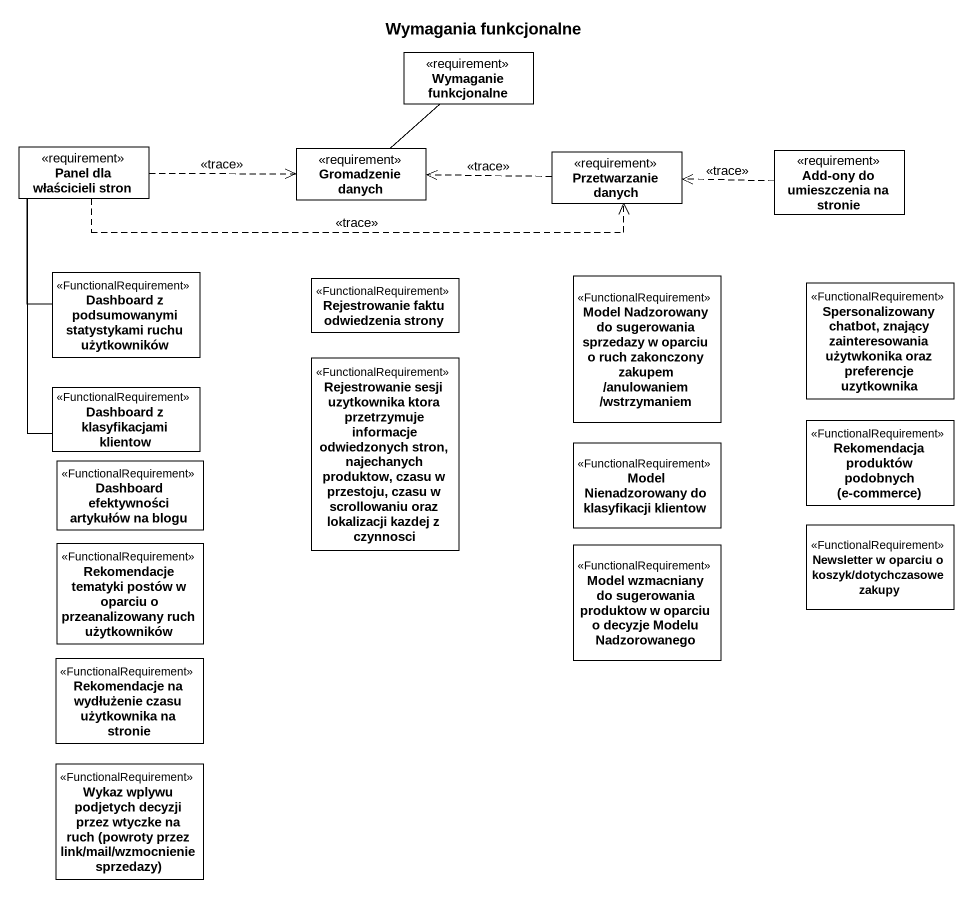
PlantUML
@startuml
title Wymagania funkcjonalne
hide circle
hide empty members
class "Wymaganie funkcjonalne" as Wymaganie_funkcjonalne <<requirement>>
class "Panel dla właścicieli stron" as Panel_dla_właścicieli_stron <<requirement>>
class "Gromadzenie danych" as Gromadzenie_danych <<requirement>>
class "Przetwarzanie danych" as Przetwarzanie_danych <<requirement>>
class "Add-ony do umieszczenia na stronie" as Add_ony_do_umieszczenia_na <<requirement>>
class "Dashboard z podsumowanymi statystykami ruchu użytkowników" as Dashboard_z_podsumowanymi <<FunctionalRequirement>>
class "Rejestrowanie faktu odwiedzenia strony" as Rejestrowanie_faktu <<FunctionalRequirement>>
class "Model Nadzorowany do sugerowania sprzedazy w oparciu o ruch zakonczony zakupem /anulowaniem /wstrzymaniem" as Model_Nadzorowany_do <<FunctionalRequirement>>
class "Spersonalizowany chatbot, znający zainteresowania użytwkonika oraz preferencje uzytkownika" as Spersonalizowany_chatbot <<FunctionalRequirement>>
class "Rejestrowanie sesji uzytkownika ktora przetrzymuje informacje odwiedzonych stron, najechanych produktow, czasu w przestoju, czasu w scrollowaniu oraz lokalizacji kazdej z czynnosci" as Rejestrowanie_sesji <<FunctionalRequirement>>
class "Dashboard z klasyfikacjami klientow" as Dashboard_z_klasyfikacjami <<FunctionalRequirement>>
class "Rekomendacja produktów podobnych (e-commerce)" as Rekomendacja_produktów <<FunctionalRequirement>>
class "Dashboard efektywności artykułów na blogu" as Dashboard_efektywności <<FunctionalRequirement>>
class "Model Nienadzorowany do klasyfikacji klientow" as Model_Nienadzorowany_do <<FunctionalRequirement>>
class "Newsletter w oparciu o koszyk/dotychczasowe zakupy" as Newsletter_w_oparciu_o <<FunctionalRequirement>>
class "Rekomendacje tematyki postów w oparciu o przeanalizowany ruch użytkowników" as Rekomendacje_tematyki <<FunctionalRequirement>>
class "Model wzmacniany do sugerowania produktow w oparciu o decyzje Modelu Nadzorowanego" as Model_wzmacniany_do <<FunctionalRequirement>>
class "Rekomendacje na wydłużenie czasu użytkownika na stronie" as Rekomendacje_na_wydłużenie <<FunctionalRequirement>>
class "Wykaz wplywu podjetych decyzji przez wtyczke na ruch (powroty przez link/mail/wzmocnienie sprzedazy)" as Wykaz_wplywu_podjetych <<FunctionalRequirement>>
Wymaganie_funkcjonalne -- Gromadzenie_danych
Panel_dla_właścicieli_stron .right.> Gromadzenie_danych : <<trace>>
Panel_dla_właścicieli_stron .right.> Przetwarzanie_danych : <<trace>>
Panel_dla_właścicieli_stron -- Dashboard_z_klasyfikacjami
Przetwarzanie_danych .left.> Gromadzenie_danych : <<trace>>
Add_ony_do_umieszczenia_na .left.> Przetwarzanie_danych : <<trace>>
Dashboard_z_podsumowanymi -up- Panel_dla_właścicieli_stron
@enduml
